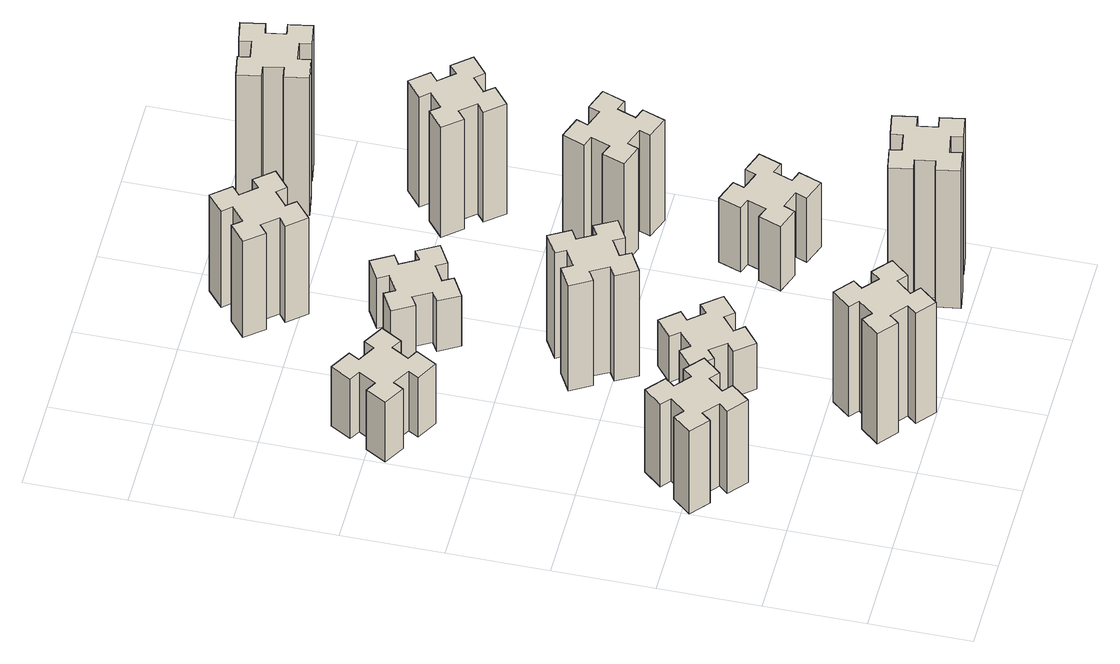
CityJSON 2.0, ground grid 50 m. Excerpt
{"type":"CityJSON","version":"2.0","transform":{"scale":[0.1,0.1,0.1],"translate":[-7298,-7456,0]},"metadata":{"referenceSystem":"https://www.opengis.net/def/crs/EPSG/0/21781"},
"CityObjects":{
"building1":{"type":"Building","attributes":{"class":"1000","function":"1000","usage":"1000","yearOfConstruction":2016,"roofType":"1000","measuredHeight":54,"storeysAboveGround":30,"storeysBelowGround":0},"geometry":[{"type":"Solid","lod":"1","boundaries":[[[[0,1,2,3,4,5,6,7,8,9,10,11,12,13,14,15,16,17,18,19]],[[17,16,20,21]],[[16,15,22,20]],[[15,14,23,22]],[[14,13,24,23]],[[13,12,25,24]],[[12,11,26,25]],[[11,10,27,26]],[[10,9,28,27]],[[9,8,29,28]],[[8,7,30,29]],[[7,6,31,30]],[[6,5,32,31]],[[5,4,33,32]],[[4,3,34,33]],[[3,2,35,34]],[[2,1,36,35]],[[1,0,37,36]],[[0,19,38,37]],[[19,18,39,38]],[[18,17,21,39]],[[24,25,26,27,28,29,30,31,32,33,34,35,36,37,38,39,21,20,22,23]]]]}]},
"building2":{"type":"Building","attributes":{"class":"1000","function":"1000","usage":"1000","yearOfConstruction":2016,"roofType":"1000","measuredHeight":72,"storeysAboveGround":30,"storeysBelowGround":0},"geometry":[{"type":"Solid","lod":"1","boundaries":[[[[40,41,42,43,44,45,46,47,48,49,50,51,52,53,54,55,56,57,58,59]],[[57,56,60,61]],[[56,55,62,60]],[[55,54,63,62]],[[54,53,64,63]],[[53,52,65,64]],[[52,51,66,65]],[[51,50,67,66]],[[50,49,68,67]],[[49,48,69,68]],[[48,47,70,69]],[[47,46,71,70]],[[46,45,72,71]],[[45,44,73,72]],[[44,43,74,73]],[[43,42,75,74]],[[42,41,76,75]],[[41,40,77,76]],[[40,59,78,77]],[[59,58,79,78]],[[58,57,61,79]],[[64,65,66,67,68,69,70,71,72,73,74,75,76,77,78,79,61,60,62,63]]]]}]},
"building3":{"type":"Building","attributes":{"class":"1000","function":"1000","usage":"1000","yearOfConstruction":2016,"roofType":"1000","measuredHeight":39,"storeysAboveGround":30,"storeysBelowGround":0},"geometry":[{"type":"Solid","lod":"1","boundaries":[[[[80,81,82,83,84,85,86,87,88,89,90,91,92,93,94,95,96,97,98,99]],[[97,96,100,101]],[[96,95,102,100]],[[95,94,103,102]],[[94,93,104,103]],[[93,92,105,104]],[[92,91,106,105]],[[91,90,107,106]],[[90,89,108,107]],[[89,88,109,108]],[[88,87,110,109]],[[87,86,111,110]],[[86,85,112,111]],[[85,84,113,112]],[[84,83,114,113]],[[83,82,115,114]],[[82,81,116,115]],[[81,80,117,116]],[[80,99,118,117]],[[99,98,119,118]],[[98,97,101,119]],[[104,105,106,107,108,109,110,111,112,113,114,115,116,117,118,119,101,100,102,103]]]]}]},
"building4":{"type":"Building","attributes":{"class":"1000","function":"1000","usage":"1000","yearOfConstruction":2016,"roofType":"1000","measuredHeight":30,"storeysAboveGround":30,"storeysBelowGround":0},"geometry":[{"type":"Solid","lod":"1","boundaries":[[[[120,121,122,123,124,125,126,127,128,129,130,131,132,133,134,135,136,137,138,139]],[[137,136,140,141]],[[136,135,142,140]],[[135,134,143,142]],[[134,133,144,143]],[[133,132,145,144]],[[132,131,146,145]],[[131,130,147,146]],[[130,129,148,147]],[[129,128,149,148]],[[128,127,150,149]],[[127,126,151,150]],[[126,125,152,151]],[[125,124,153,152]],[[124,123,154,153]],[[123,122,155,154]],[[122,121,156,155]],[[121,120,157,156]],[[120,139,158,157]],[[139,138,159,158]],[[138,137,141,159]],[[144,145,146,147,148,149,150,151,152,153,154,155,156,157,158,159,141,140,142,143]]]]}]},
"building5":{"type":"Building","attributes":{"class":"1000","function":"1000","usage":"1000","yearOfConstruction":2016,"roofType":"1000","measuredHeight":69,"storeysAboveGround":30,"storeysBelowGround":0},"geometry":[{"type":"Solid","lod":"1","boundaries":[[[[160,161,162,163,164,165,166,167,168,169,170,171,172,173,174,175,176,177,178,179]],[[177,176,180,181]],[[176,175,182,180]],[[175,174,183,182]],[[174,173,184,183]],[[173,172,185,184]],[[172,171,186,185]],[[171,170,187,186]],[[170,169,188,187]],[[169,168,189,188]],[[168,167,190,189]],[[167,166,191,190]],[[166,165,192,191]],[[165,164,193,192]],[[164,163,194,193]],[[163,162,195,194]],[[162,161,196,195]],[[161,160,197,196]],[[160,179,198,197]],[[179,178,199,198]],[[178,177,181,199]],[[184,185,186,187,188,189,190,191,192,193,194,195,196,197,198,199,181,180,182,183]]]]}]},
"building6":{"type":"Building","attributes":{"class":"1000","function":"1000","usage":"1000","yearOfConstruction":2016,"roofType":"1000","measuredHeight":33,"storeysAboveGround":30,"storeysBelowGround":0},"geometry":[{"type":"Solid","lod":"1","boundaries":[[[[200,201,202,203,204,205,206,207,208,209,210,211,212,213,214,215,216,217,218,219]],[[217,216,220,221]],[[216,215,222,220]],[[215,214,223,222]],[[214,213,224,223]],[[213,212,225,224]],[[212,211,226,225]],[[211,210,227,226]],[[210,209,228,227]],[[209,208,229,228]],[[208,207,230,229]],[[207,206,231,230]],[[206,205,232,231]],[[205,204,233,232]],[[204,203,234,233]],[[203,202,235,234]],[[202,201,236,235]],[[201,200,237,236]],[[200,219,238,237]],[[219,218,239,238]],[[218,217,221,239]],[[224,225,226,227,228,229,230,231,232,233,234,235,236,237,238,239,221,220,222,223]]]]}]},
"building7":{"type":"Building","attributes":{"class":"1000","function":"1000","usage":"1000","yearOfConstruction":2016,"roofType":"1000","measuredHeight":90,"storeysAboveGround":30,"storeysBelowGround":0},"geometry":[{"type":"Solid","lod":"1","boundaries":[[[[240,241,242,243,244,245,246,247,248,249,250,251,252,253,254,255,256,257,258,259]],[[257,256,260,261]],[[256,255,262,260]],[[255,254,263,262]],[[254,253,264,263]],[[253,252,265,264]],[[252,251,266,265]],[[251,250,267,266]],[[250,249,268,267]],[[249,248,269,268]],[[248,247,270,269]],[[247,246,271,270]],[[246,245,272,271]],[[245,244,273,272]],[[244,243,274,273]],[[243,242,275,274]],[[242,241,276,275]],[[241,240,277,276]],[[240,259,278,277]],[[259,258,279,278]],[[258,257,261,279]],[[264,265,266,267,268,269,270,271,272,273,274,275,276,277,278,279,261,260,262,263]]]]}]},
"building8":{"type":"Building","attributes":{"class":"1000","function":"1000","usage":"1000","yearOfConstruction":2016,"roofType":"1000","measuredHeight":63,"storeysAboveGround":30,"storeysBelowGround":0},"geometry":[{"type":"Solid","lod":"1","boundaries":[[[[280,281,282,283,284,285,286,287,288,289,290,291,292,293,294,295,296,297,298,299]],[[297,296,300,301]],[[296,295,302,300]],[[295,294,303,302]],[[294,293,304,303]],[[293,292,305,304]],[[292,291,306,305]],[[291,290,307,306]],[[290,289,308,307]],[[289,288,309,308]],[[288,287,310,309]],[[287,286,311,310]],[[286,285,312,311]],[[285,284,313,312]],[[284,283,314,313]],[[283,282,315,314]],[[282,281,316,315]],[[281,280,317,316]],[[280,299,318,317]],[[299,298,319,318]],[[298,297,301,319]],[[304,305,306,307,308,309,310,311,312,313,314,315,316,317,318,319,301,300,302,303]]]]}]},
"building9":{"type":"Building","attributes":{"class":"1000","function":"1000","usage":"1000","yearOfConstruction":2016,"roofType":"1000","measuredHeight":42,"storeysAboveGround":30,"storeysBelowGround":0},"geometry":[{"type":"Solid","lod":"1","boundaries":[[[[320,321,322,323,324,325,326,327,328,329,330,331,332,333,334,335,336,337,338,339]],[[337,336,340,341]],[[336,335,342,340]],[[335,334,343,342]],[[334,333,344,343]],[[333,332,345,344]],[[332,331,346,345]],[[331,330,347,346]],[[330,329,348,347]],[[329,328,349,348]],[[328,327,350,349]],[[327,326,351,350]],[[326,325,352,351]],[[325,324,353,352]],[[324,323,354,353]],[[323,322,355,354]],[[322,321,356,355]],[[321,320,357,356]],[[320,339,358,357]],[[339,338,359,358]],[[338,337,341,359]],[[344,345,346,347,348,349,350,351,352,353,354,355,356,357,358,359,341,340,342,343]]]]}]},
"building10":{"type":"Building","attributes":{"class":"1000","function":"1000","usage":"1000","yearOfConstruction":2016,"roofType":"1000","measuredHeight":66,"storeysAboveGround":30,"storeysBelowGround":0},"geometry":[{"type":"Solid","lod":"1","boundaries":[[[[360,361,362,363,364,365,366,367,368,369,370,371,372,373,374,375,376,377,378,379]],[[377,376,380,381]],[[376,375,382,380]],[[375,374,383,382]],[[374,373,384,383]],[[373,372,385,384]],[[372,371,386,385]],[[371,370,387,386]],[[370,369,388,387]],[[369,368,389,388]],[[368,367,390,389]],[[367,366,391,390]],[[366,365,392,391]],[[365,364,393,392]],[[364,363,394,393]],[[363,362,395,394]],[[362,361,396,395]],[[361,360,397,396]],[[360,379,398,397]],[[379,378,399,398]],[[378,377,381,399]],[[384,385,386,387,388,389,390,391,392,393,394,395,396,397,398,399,381,380,382,383]]]]}]},
"building11":{"type":"Building","attributes":{"class":"1000","function":"1000","usage":"1000","yearOfConstruction":2016,"roofType":"1000","measuredHeight":72,"storeysAboveGround":30,"storeysBelowGround":0},"geometry":[{"type":"Solid","lod":"1","boundaries":[[[[400,401,402,403,404,405,406,407,408,409,410,411,412,413,414,415,416,417,418,419]],[[417,416,420,421]],[[416,415,422,420]],[[415,414,423,422]],[[414,413,424,423]],[[413,412,425,424]],[[412,411,426,425]],[[411,410,427,426]],[[410,409,428,427]],[[409,408,429,428]],[[408,407,430,429]],[[407,406,431,430]],[[406,405,432,431]],[[405,404,433,432]],[[404,403,434,433]],[[403,402,435,434]],[[402,401,436,435]],[[401,400,437,436]],[[400,419,438,437]],[[419,418,439,438]],[[418,417,421,439]],[[424,425,426,427,428,429,430,431,432,433,434,435,436,437,438,439,421,420,422,423]]]]}]},
"building12":{"type":"Building","attributes":{"class":"1000","function":"1000","usage":"1000","yearOfConstruction":2016,"roofType":"1000","measuredHeight":90,"storeysAboveGround":30,"storeysBelowGround":0},"geometry":[{"type":"Solid","lod":"1","boundaries":[[[[440,441,442,443,444,445,446,447,448,449,450,451,452,453,454,455,456,457,458,459]],[[457,456,460,461]],[[456,455,462,460]],[[455,454,463,462]],[[454,453,464,463]],[[453,452,465,464]],[[452,451,466,465]],[[451,450,467,466]],[[450,449,468,467]],[[449,448,469,468]],[[448,447,470,469]],[[447,446,471,470]],[[446,445,472,471]],[[445,444,473,472]],[[444,443,474,473]],[[443,442,475,474]],[[442,441,476,475]],[[441,440,477,476]],[[440,459,478,477]],[[459,458,479,478]],[[458,457,461,479]],[[464,465,466,467,468,469,470,471,472,473,474,475,476,477,478,479,461,460,462,463]]]]}]}
},
"vertices":[
[136,933,0],[213,869,0],[174,823,0],[266,746,0],[343,838,0],[297,876,0],[362,953,0],[408,914,0],[485,1006,0],[393,1083,0],[354,1037,0],[278,1102,0],[316,1148,0],[224,1225,0],[147,1133,0],[193,1094,0],[129,1018,0],[83,1056,0],[6,964,0],[98,887,0],[129,1018,540],[83,1056,540],[193,1094,540],[147,1133,540],[224,1225,540],[316,1148,540],[278,1102,540],[354,1037,540],[393,1083,540],[485,1006,540],[408,914,540],[362,953,540],[297,876,540],[343,838,540],[266,746,540],[174,823,540],[213,869,540],[136,933,540],[98,887,540],[6,964,540],
[776,193,0],[853,129,0],[814,83,0],[906,6,0],[983,98,0],[937,136,0],[1002,213,0],[1048,174,0],[1125,266,0],[1033,343,0],[994,297,0],[918,362,0],[956,408,0],[864,485,0],[787,393,0],[833,354,0],[769,278,0],[723,316,0],[646,224,0],[738,147,0],[769,278,720],[723,316,720],[833,354,720],[787,393,720],[864,485,720],[956,408,720],[918,362,720],[994,297,720],[1033,343,720],[1125,266,720],[1048,174,720],[1002,213,720],[937,136,720],[983,98,720],[906,6,720],[814,83,720],[853,129,720],[776,193,720],[738,147,720],[646,224,720],
[316,2367,0],[366,2454,0],[418,2424,0],[478,2528,0],[374,2588,0],[344,2536,0],[257,2586,0],[287,2638,0],[183,2698,0],[123,2594,0],[175,2564,0],[125,2477,0],[73,2507,0],[13,2403,0],[117,2343,0],[147,2395,0],[234,2345,0],[204,2293,0],[308,2233,0],[368,2337,0],[234,2345,390],[204,2293,390],[147,2395,390],[117,2343,390],[13,2403,390],[73,2507,390],[125,2477,390],[175,2564,390],[123,2594,390],[183,2698,390],[287,2638,390],[257,2586,390],[344,2536,390],[374,2588,390],[478,2528,390],[418,2424,390],[366,2454,390],[316,2367,390],[368,2337,390],[308,2233,390],
[918,969,0],[994,1033,0],[1033,987,0],[1125,1064,0],[1048,1156,0],[1002,1118,0],[937,1194,0],[983,1233,0],[906,1325,0],[814,1248,0],[853,1202,0],[776,1137,0],[738,1183,0],[646,1106,0],[723,1014,0],[769,1053,0],[833,976,0],[787,938,0],[864,846,0],[956,923,0],[833,976,300],[787,938,300],[769,1053,300],[723,1014,300],[646,1106,300],[738,1183,300],[776,1137,300],[853,1202,300],[814,1248,300],[906,1325,300],[983,1233,300],[937,1194,300],[1002,1118,300],[1048,1156,300],[1125,1064,300],[1033,987,300],[994,1033,300],[918,969,300],[956,923,300],[864,846,300],
[1006,1637,0],[956,1724,0],[1008,1754,0],[948,1858,0],[844,1798,0],[874,1746,0],[787,1696,0],[757,1748,0],[653,1688,0],[713,1584,0],[765,1614,0],[815,1527,0],[763,1497,0],[823,1393,0],[927,1453,0],[897,1505,0],[984,1555,0],[1014,1503,0],[1118,1563,0],[1058,1667,0],[984,1555,690],[1014,1503,690],[897,1505,690],[927,1453,690],[823,1393,690],[763,1497,690],[815,1527,690],[765,1614,690],[713,1584,690],[653,1688,690],[757,1748,690],[787,1696,690],[874,1746,690],[844,1798,690],[948,1858,690],[1008,1754,690],[956,1724,690],[1006,1637,690],[1058,1667,690],[1118,1563,690],
[765,2454,0],[815,2367,0],[763,2337,0],[823,2233,0],[927,2293,0],[897,2345,0],[984,2395,0],[1014,2343,0],[1118,2403,0],[1058,2507,0],[1006,2477,0],[956,2564,0],[1008,2594,0],[948,2698,0],[844,2638,0],[874,2586,0],[787,2536,0],[757,2588,0],[653,2528,0],[713,2424,0],[787,2536,330],[757,2588,330],[874,2586,330],[844,2638,330],[948,2698,330],[1008,2594,330],[956,2564,330],[1006,2477,330],[1058,2507,330],[1118,2403,330],[1014,2343,330],[984,2395,330],[897,2345,330],[927,2293,330],[823,2233,330],[763,2337,330],[815,2367,330],[765,2454,330],[713,2424,330],[653,2528,330],
[1755,362,0],[1657,345,0],[1647,404,0],[1528,383,0],[1549,265,0],[1608,275,0],[1626,177,0],[1567,167,0],[1587,48,0],[1706,69,0],[1695,128,0],[1794,146,0],[1804,87,0],[1922,107,0],[1901,226,0],[1842,215,0],[1825,314,0],[1884,324,0],[1863,442,0],[1745,421,0],[1825,314,900],[1884,324,900],[1842,215,900],[1901,226,900],[1922,107,900],[1804,87,900],[1794,146,900],[1695,128,900],[1706,69,900],[1587,48,900],[1567,167,900],[1626,177,900],[1608,275,900],[1549,265,900],[1528,383,900],[1647,404,900],[1657,345,900],[1755,362,900],[1745,421,900],[1863,442,900],
[1002,3238,0],[937,3314,0],[983,3353,0],[906,3445,0],[814,3368,0],[853,3322,0],[776,3257,0],[738,3303,0],[646,3226,0],[723,3134,0],[769,3173,0],[833,3096,0],[787,3058,0],[864,2966,0],[956,3043,0],[918,3089,0],[994,3153,0],[1033,3107,0],[1125,3184,0],[1048,3276,0],[994,3153,630],[1033,3107,630],[918,3089,630],[956,3043,630],[864,2966,630],[787,3058,630],[833,3096,630],[769,3173,630],[723,3134,630],[646,3226,630],[738,3303,630],[776,3257,630],[853,3322,630],[814,3368,630],[906,3445,630],[983,3353,630],[937,3314,630],[1002,3238,630],[1048,3276,630],[1125,3184,630],
[1641,899,0],[1735,865,0],[1714,809,0],[1827,767,0],[1868,880,0],[1812,901,0],[1846,995,0],[1902,974,0],[1943,1087,0],[1830,1128,0],[1810,1072,0],[1716,1106,0],[1737,1162,0],[1624,1203,0],[1583,1090,0],[1639,1070,0],[1605,976,0],[1549,997,0],[1507,884,0],[1620,843,0],[1605,976,420],[1549,997,420],[1639,1070,420],[1583,1090,420],[1624,1203,420],[1737,1162,420],[1716,1106,420],[1810,1072,420],[1830,1128,420],[1943,1087,420],[1902,974,420],[1846,995,420],[1812,901,420],[1868,880,420],[1827,767,420],[1714,809,420],[1735,865,420],[1641,899,420],[1620,843,420],[1507,884,420],
[1810,1812,0],[1716,1846,0],[1737,1902,0],[1624,1943,0],[1583,1830,0],[1639,1810,0],[1605,1716,0],[1549,1737,0],[1507,1624,0],[1620,1583,0],[1641,1639,0],[1735,1605,0],[1714,1549,0],[1827,1507,0],[1868,1620,0],[1812,1641,0],[1846,1735,0],[1902,1714,0],[1943,1827,0],[1830,1868,0],[1846,1735,660],[1902,1714,660],[1812,1641,660],[1868,1620,660],[1827,1507,660],[1714,1549,660],[1735,1605,660],[1641,1639,660],[1620,1583,660],[1507,1624,660],[1549,1737,660],[1605,1716,660],[1639,1810,660],[1583,1830,660],[1624,1943,660],[1737,1902,660],[1716,1846,660],[1810,1812,660],[1830,1868,660],[1943,1827,660],
[1609,2433,0],[1673,2356,0],[1627,2318,0],[1704,2226,0],[1796,2303,0],[1758,2349,0],[1834,2413,0],[1873,2367,0],[1965,2444,0],[1888,2536,0],[1842,2498,0],[1777,2574,0],[1823,2613,0],[1746,2705,0],[1654,2628,0],[1693,2582,0],[1616,2517,0],[1578,2563,0],[1486,2486,0],[1563,2394,0],[1616,2517,720],[1578,2563,720],[1693,2582,720],[1654,2628,720],[1746,2705,720],[1823,2613,720],[1777,2574,720],[1842,2498,720],[1888,2536,720],[1965,2444,720],[1873,2367,720],[1834,2413,720],[1758,2349,720],[1796,2303,720],[1704,2226,720],[1627,2318,720],[1673,2356,720],[1609,2433,720],[1563,2394,720],[1486,2486,720],
[1508,3335,0],[1526,3237,0],[1467,3227,0],[1487,3108,0],[1606,3129,0],[1595,3188,0],[1694,3206,0],[1704,3147,0],[1822,3167,0],[1801,3286,0],[1742,3275,0],[1725,3374,0],[1784,3384,0],[1763,3502,0],[1645,3481,0],[1655,3422,0],[1557,3405,0],[1547,3464,0],[1428,3443,0],[1449,3325,0],[1557,3405,900],[1547,3464,900],[1655,3422,900],[1645,3481,900],[1763,3502,900],[1784,3384,900],[1725,3374,900],[1742,3275,900],[1801,3286,900],[1822,3167,900],[1704,3147,900],[1694,3206,900],[1595,3188,900],[1606,3129,900],[1487,3108,900],[1467,3227,900],[1526,3237,900],[1508,3335,900],[1449,3325,900],[1428,3443,900]
]}
